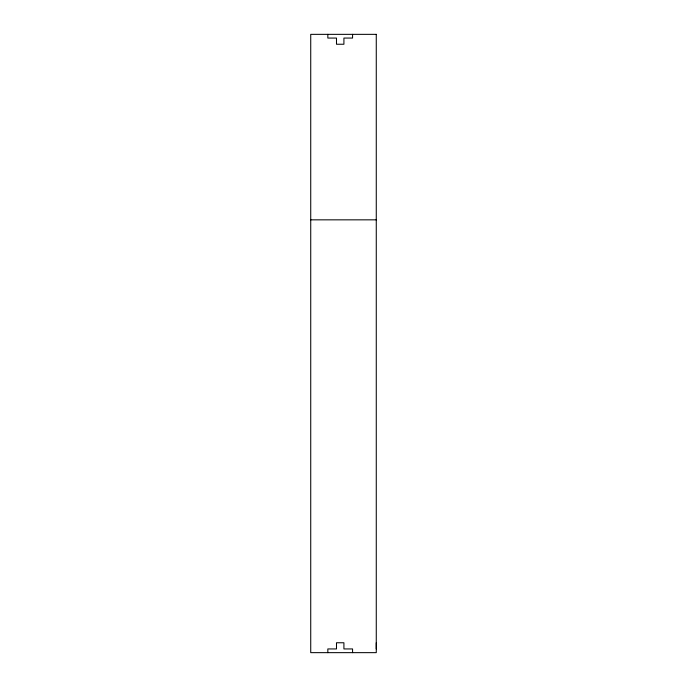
<?xml version="1.0" encoding="UTF-8"?>
<svg xmlns="http://www.w3.org/2000/svg" width="687" height="687" viewBox="0 0 687 687"><rect width="100%" height="100%" fill="white"/><g stroke="black" fill="none" stroke-linecap="round" stroke-linejoin="round"><path stroke-width="1.03" d="M376.27 648.94L376.27 642.757M310.73 219.84L376.27 219.84M352.568 34.35L352.568 38.06L343.912 38.06L343.912 44.243L336.493 44.243L336.493 38.06L327.836 38.06L327.836 34.35M352.568 652.65L352.568 648.94L343.912 648.94L343.912 642.757L336.493 642.757L336.493 648.94L327.836 648.94L327.836 652.65M376.27 34.35L310.73 34.35L310.73 652.65L376.27 652.65L376.27 34.35"/></g></svg>
